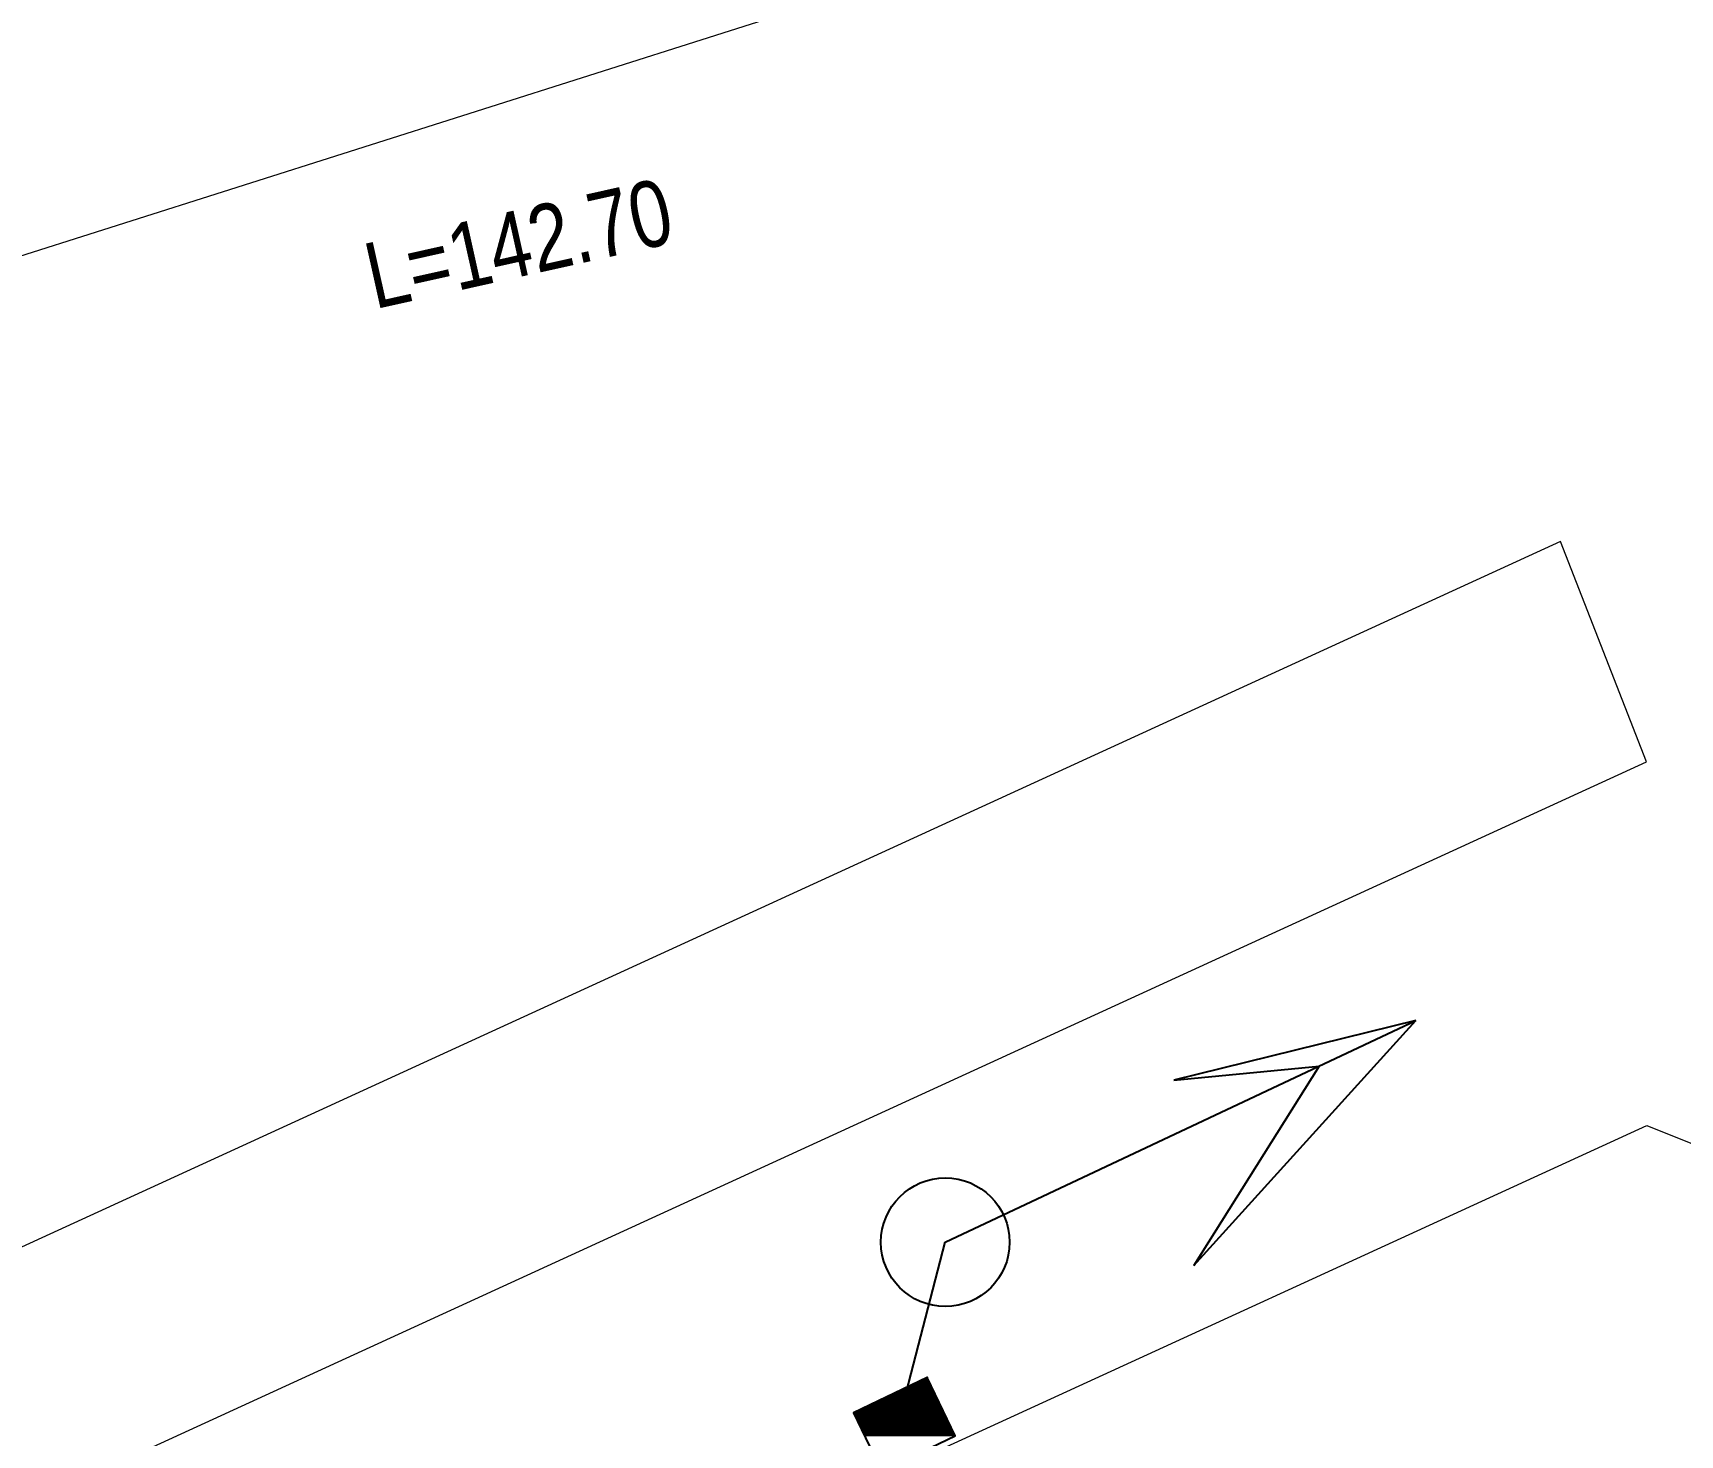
# Model space of a CAD drawing. Header units: centimetres. Extents: x 14449 to 53524, y -19051 to -10746.
# Drawn here: x 26210 to 26386.4, y -17410.3 to -17260.1 of the extents above; entities that cross this region are included whole.
import ezdxf

# ---------------------------------------------------------------- set-up
doc = ezdxf.new("R2010")
doc.units = ezdxf.units.CM
for name, color, linetype, lineweight in [('ADAKENARI', 18, 'Continuous', 0), ('HAT', 1, 'Continuous', 0), ('ÇA_ME_EĞ_', 2, 'Continuous', 0), ('ÇİFT_OBJE', 1, 'Continuous', 0)]:
    doc.layers.add(name, color=color, linetype=linetype, lineweight=lineweight)
doc.styles.get("Standard").update_dxf_attribs({"font": 'arial.ttf'})

msp = doc.modelspace()

# ---------------------------------------------------------------- linework, layer by layer
for p, q in [((26307.72, -17389.62, 140.32), (26358.13, -17365.85, 145.55)), ((26358.13, -17365.85, 145.55), (26332.21, -17372.24, 142.59)), ((26334.34, -17392.11, 143.99), (26358.13, -17365.85, 145.55)), ((26332.21, -17372.24, 142.59), (26347.77, -17370.74, 144.45)), ((26347.77, -17370.74, 144.45), (26334.34, -17392.11, 143.99)), ((26302.74, -17408.79, 140.75), (26307.72, -17389.62, 140.32)), ((26305.53, -17404.25), (26305.84, -17404.25)), ((26305.54, -17404.24), (26305.84, -17404.24)), ((26305.55, -17404.23), (26305.84, -17404.23)), ((26305.57, -17404.23), (26305.83, -17404.23)), ((26305.58, -17404.22), (26305.83, -17404.22)), ((26305.6, -17404.21), (26305.83, -17404.21)), ((26305.61, -17404.2), (26305.82, -17404.2)), ((26305.63, -17404.2), (26305.82, -17404.2)), ((26305.64, -17404.19), (26305.82, -17404.19)), ((26305.66, -17404.18), (26305.81, -17404.18)), ((26305.67, -17404.18), (26305.81, -17404.18)), ((26305.69, -17404.17), (26305.81, -17404.17)), ((26305.7, -17404.16), (26305.8, -17404.16)), ((26305.72, -17404.15), (26305.8, -17404.15)), ((26301.85, -17406.01), (26306.69, -17406.01)), ((26301.86, -17406), (26306.69, -17406)), ((26301.88, -17406), (26306.68, -17406)), ((26301.89, -17405.99), (26306.68, -17405.99)), ((26301.91, -17405.98), (26306.68, -17405.98)), ((26301.92, -17405.97), (26306.67, -17405.97)), ((26301.93, -17405.97), (26306.67, -17405.97)), ((26301.95, -17405.96), (26306.67, -17405.96)), ((26301.96, -17405.95), (26306.66, -17405.95)), ((26301.98, -17405.95), (26306.66, -17405.95)), ((26301.99, -17405.94), (26306.66, -17405.94)), ((26302.01, -17405.93), (26306.65, -17405.93)), ((26302.02, -17405.92), (26306.65, -17405.93)), ((26302.04, -17405.92), (26306.65, -17405.92)), ((26302.05, -17405.91), (26306.64, -17405.91)), ((26302.07, -17405.9), (26306.64, -17405.9)), ((26302.08, -17405.9), (26306.64, -17405.9)), ((26302.1, -17405.89), (26306.63, -17405.89)), ((26302.11, -17405.88), (26306.63, -17405.88)), ((26302.13, -17405.87), (26306.63, -17405.88)), ((26302.14, -17405.87), (26306.62, -17405.87)), ((26302.16, -17405.86), (26306.62, -17405.86)), ((26302.17, -17405.85), (26306.61, -17405.85)), ((26302.19, -17405.85), (26306.61, -17405.85)), ((26302.2, -17405.84), (26306.61, -17405.84)), ((26302.22, -17405.83), (26306.6, -17405.83)), ((26302.23, -17405.83), (26306.6, -17405.83)), ((26302.24, -17405.82), (26306.6, -17405.82)), ((26302.26, -17405.81), (26306.59, -17405.81)), ((26302.27, -17405.8), (26306.59, -17405.8)), ((26302.29, -17405.8), (26306.59, -17405.8)), ((26302.3, -17405.79), (26306.58, -17405.79)), ((26302.32, -17405.78), (26306.58, -17405.78)), ((26302.33, -17405.78), (26306.58, -17405.78)), ((26302.35, -17405.77), (26306.57, -17405.77)), ((26302.36, -17405.76), (26306.57, -17405.76)), ((26302.38, -17405.75), (26306.57, -17405.76)), ((26302.39, -17405.75), (26306.56, -17405.75)), ((26302.41, -17405.74), (26306.56, -17405.74)), ((26302.42, -17405.73), (26306.56, -17405.73)), ((26302.44, -17405.73), (26306.55, -17405.73)), ((26302.45, -17405.72), (26306.55, -17405.72)), ((26302.47, -17405.71), (26306.55, -17405.71)), ((26302.48, -17405.7), (26306.54, -17405.71)), ((26302.5, -17405.7), (26306.54, -17405.7)), ((26302.51, -17405.69), (26306.54, -17405.69)), ((26302.53, -17405.68), (26306.53, -17405.68)), ((26302.54, -17405.68), (26306.53, -17405.68)), ((26302.56, -17405.67), (26306.53, -17405.67)), ((26302.57, -17405.66), (26306.52, -17405.66)), ((26302.58, -17405.66), (26306.52, -17405.66)), ((26302.6, -17405.65), (26306.52, -17405.65)), ((26302.61, -17405.64), (26306.51, -17405.64)), ((26302.63, -17405.63), (26306.51, -17405.63)), ((26302.64, -17405.63), (26306.51, -17405.63)), ((26302.66, -17405.62), (26306.5, -17405.62)), ((26302.67, -17405.61), (26306.5, -17405.61)), ((26302.69, -17405.61), (26306.5, -17405.61)), ((26302.7, -17405.6), (26306.49, -17405.6)), ((26302.72, -17405.59), (26306.49, -17405.59)), ((26302.73, -17405.58), (26306.49, -17405.59)), ((26302.75, -17405.58), (26306.48, -17405.58)), ((26302.76, -17405.57), (26306.48, -17405.57)), ((26302.78, -17405.56), (26306.48, -17405.56)), ((26302.79, -17405.56), (26306.47, -17405.56)), ((26302.81, -17405.55), (26306.47, -17405.55)), ((26302.82, -17405.54), (26306.47, -17405.54)), ((26302.84, -17405.53), (26306.46, -17405.54)), ((26302.85, -17405.53), (26306.46, -17405.53)), ((26302.87, -17405.52), (26306.46, -17405.52)), ((26302.88, -17405.51), (26306.45, -17405.51)), ((26302.9, -17405.51), (26306.45, -17405.51)), ((26302.91, -17405.5), (26306.45, -17405.5)), ((26302.92, -17405.49), (26306.44, -17405.49)), ((26302.94, -17405.49), (26306.44, -17405.49)), ((26302.95, -17405.48), (26306.44, -17405.48)), ((26302.97, -17405.47), (26306.43, -17405.47)), ((26302.98, -17405.46), (26306.43, -17405.46)), ((26303, -17405.46), (26306.42, -17405.46)), ((26303.01, -17405.45), (26306.42, -17405.45)), ((26303.03, -17405.44), (26306.42, -17405.44)), ((26303.04, -17405.44), (26306.41, -17405.44)), ((26303.06, -17405.43), (26306.41, -17405.43)), ((26303.07, -17405.42), (26306.41, -17405.42)), ((26303.09, -17405.41), (26306.4, -17405.42)), ((26303.1, -17405.41), (26306.4, -17405.41)), ((26303.12, -17405.4), (26306.4, -17405.4)), ((26303.13, -17405.39), (26306.39, -17405.39)), ((26303.15, -17405.39), (26306.39, -17405.39)), ((26303.16, -17405.38), (26306.39, -17405.38)), ((26303.18, -17405.37), (26306.38, -17405.37)), ((26303.19, -17405.37), (26306.38, -17405.37)), ((26303.21, -17405.36), (26306.38, -17405.36)), ((26303.22, -17405.35), (26306.37, -17405.35)), ((26303.23, -17405.34), (26306.37, -17405.34)), ((26303.25, -17405.34), (26306.37, -17405.34)), ((26303.26, -17405.33), (26306.36, -17405.33)), ((26303.28, -17405.32), (26306.36, -17405.32)), ((26303.29, -17405.32), (26306.36, -17405.32)), ((26303.31, -17405.31), (26306.35, -17405.31)), ((26303.32, -17405.3), (26306.35, -17405.3)), ((26303.34, -17405.29), (26306.35, -17405.29)), ((26303.35, -17405.29), (26306.34, -17405.29)), ((26303.37, -17405.28), (26306.34, -17405.28)), ((26303.38, -17405.27), (26306.34, -17405.27)), ((26303.4, -17405.27), (26306.33, -17405.27)), ((26303.41, -17405.26), (26306.33, -17405.26)), ((26303.43, -17405.25), (26306.33, -17405.25)), ((26303.44, -17405.24), (26306.32, -17405.25)), ((26303.46, -17405.24), (26306.32, -17405.24)), ((26303.47, -17405.23), (26306.32, -17405.23)), ((26303.49, -17405.22), (26306.31, -17405.22)), ((26303.5, -17405.22), (26306.31, -17405.22)), ((26303.52, -17405.21), (26306.31, -17405.21)), ((26303.53, -17405.2), (26306.3, -17405.2)), ((26303.55, -17405.2), (26306.3, -17405.2)), ((26303.56, -17405.19), (26306.3, -17405.19)), ((26303.57, -17405.18), (26306.29, -17405.18)), ((26303.59, -17405.17), (26306.29, -17405.17)), ((26303.6, -17405.17), (26306.29, -17405.17)), ((26303.62, -17405.16), (26306.28, -17405.16)), ((26303.63, -17405.15), (26306.28, -17405.15)), ((26303.65, -17405.15), (26306.28, -17405.15)), ((26303.66, -17405.14), (26306.27, -17405.14)), ((26303.68, -17405.13), (26306.27, -17405.13)), ((26303.69, -17405.12), (26306.27, -17405.12)), ((26303.71, -17405.12), (26306.26, -17405.12)), ((26303.72, -17405.11), (26306.26, -17405.11)), ((26303.74, -17405.1), (26306.26, -17405.1)), ((26303.75, -17405.1), (26306.25, -17405.1)), ((26303.77, -17405.09), (26306.25, -17405.09)), ((26303.78, -17405.08), (26306.25, -17405.08)), ((26303.8, -17405.07), (26306.24, -17405.08)), ((26303.81, -17405.07), (26306.24, -17405.07)), ((26303.83, -17405.06), (26306.23, -17405.06)), ((26303.84, -17405.05), (26306.23, -17405.05)), ((26303.86, -17405.05), (26306.23, -17405.05)), ((26303.87, -17405.04), (26306.22, -17405.04)), ((26303.89, -17405.03), (26306.22, -17405.03)), ((26303.9, -17405.03), (26306.22, -17405.03)), ((26303.91, -17405.02), (26306.21, -17405.02)), ((26303.93, -17405.01), (26306.21, -17405.01)), ((26303.94, -17405), (26306.21, -17405)), ((26303.96, -17405), (26306.2, -17405)), ((26303.97, -17404.99), (26306.2, -17404.99)), ((26303.99, -17404.98), (26306.2, -17404.98)), ((26304, -17404.98), (26306.19, -17404.98)), ((26304.02, -17404.97), (26306.19, -17404.97)), ((26304.03, -17404.96), (26306.19, -17404.96)), ((26304.05, -17404.95), (26306.18, -17404.95)), ((26304.06, -17404.95), (26306.18, -17404.95)), ((26304.08, -17404.94), (26306.18, -17404.94)), ((26304.09, -17404.93), (26306.17, -17404.93)), ((26304.11, -17404.93), (26306.17, -17404.93)), ((26304.12, -17404.92), (26306.17, -17404.92)), ((26304.14, -17404.91), (26306.16, -17404.91)), ((26304.15, -17404.9), (26306.16, -17404.91)), ((26304.17, -17404.9), (26306.16, -17404.9)), ((26304.18, -17404.89), (26306.15, -17404.89)), ((26304.2, -17404.88), (26306.15, -17404.88)), ((26304.21, -17404.88), (26306.15, -17404.88)), ((26304.23, -17404.87), (26306.14, -17404.87)), ((26304.24, -17404.86), (26306.14, -17404.86)), ((26304.25, -17404.86), (26306.14, -17404.86)), ((26304.27, -17404.85), (26306.13, -17404.85)), ((26304.28, -17404.84), (26306.13, -17404.84)), ((26304.3, -17404.83), (26306.13, -17404.83)), ((26304.31, -17404.83), (26306.12, -17404.83)), ((26304.33, -17404.82), (26306.12, -17404.82)), ((26304.34, -17404.81), (26306.12, -17404.81)), ((26304.36, -17404.81), (26306.11, -17404.81)), ((26304.37, -17404.8), (26306.11, -17404.8)), ((26304.39, -17404.79), (26306.11, -17404.79)), ((26304.4, -17404.78), (26306.1, -17404.78)), ((26304.42, -17404.78), (26306.1, -17404.78)), ((26304.43, -17404.77), (26306.1, -17404.77)), ((26304.45, -17404.76), (26306.09, -17404.76)), ((26304.46, -17404.76), (26306.09, -17404.76)), ((26304.48, -17404.75), (26306.09, -17404.75)), ((26304.49, -17404.74), (26306.08, -17404.74)), ((26304.51, -17404.73), (26306.08, -17404.74)), ((26304.52, -17404.73), (26306.08, -17404.73)), ((26304.54, -17404.72), (26306.07, -17404.72)), ((26304.55, -17404.71), (26306.07, -17404.71)), ((26304.56, -17404.71), (26306.07, -17404.71)), ((26304.58, -17404.7), (26306.06, -17404.7)), ((26304.59, -17404.69), (26306.06, -17404.69)), ((26304.61, -17404.69), (26306.06, -17404.69)), ((26304.62, -17404.68), (26306.05, -17404.68)), ((26304.64, -17404.67), (26306.05, -17404.67)), ((26304.65, -17404.66), (26306.04, -17404.66)), ((26304.67, -17404.66), (26306.04, -17404.66)), ((26304.68, -17404.65), (26306.04, -17404.65)), ((26304.7, -17404.64), (26306.03, -17404.64)), ((26304.71, -17404.64), (26306.03, -17404.64)), ((26304.73, -17404.63), (26306.03, -17404.63)), ((26304.74, -17404.62), (26306.02, -17404.62)), ((26304.76, -17404.61), (26306.02, -17404.61)), ((26304.77, -17404.61), (26306.02, -17404.61)), ((26304.79, -17404.6), (26306.01, -17404.6)), ((26304.8, -17404.59), (26306.01, -17404.59)), ((26304.82, -17404.59), (26306.01, -17404.59)), ((26304.83, -17404.58), (26306, -17404.58)), ((26304.85, -17404.57), (26306, -17404.57)), ((26304.86, -17404.57), (26306, -17404.57)), ((26304.88, -17404.56), (26305.99, -17404.56)), ((26304.89, -17404.55), (26305.99, -17404.55)), ((26304.9, -17404.54), (26305.99, -17404.54)), ((26304.92, -17404.54), (26305.98, -17404.54)), ((26304.93, -17404.53), (26305.98, -17404.53)), ((26304.95, -17404.52), (26305.98, -17404.52)), ((26304.96, -17404.52), (26305.97, -17404.52)), ((26304.98, -17404.51), (26305.97, -17404.51)), ((26304.99, -17404.5), (26305.97, -17404.5)), ((26305.01, -17404.49), (26305.96, -17404.49)), ((26305.02, -17404.49), (26305.96, -17404.49)), ((26305.04, -17404.48), (26305.96, -17404.48)), ((26305.05, -17404.47), (26305.95, -17404.47)), ((26305.07, -17404.47), (26305.95, -17404.47)), ((26305.08, -17404.46), (26305.95, -17404.46)), ((26305.1, -17404.45), (26305.94, -17404.45)), ((26305.11, -17404.44), (26305.94, -17404.44)), ((26305.13, -17404.44), (26305.94, -17404.44)), ((26305.14, -17404.43), (26305.93, -17404.43)), ((26305.16, -17404.42), (26305.93, -17404.42)), ((26305.17, -17404.42), (26305.93, -17404.42)), ((26305.19, -17404.41), (26305.92, -17404.41)), ((26305.2, -17404.4), (26305.92, -17404.4)), ((26305.22, -17404.4), (26305.92, -17404.4)), ((26305.23, -17404.39), (26305.91, -17404.39)), ((26305.24, -17404.38), (26305.91, -17404.38)), ((26305.26, -17404.37), (26305.91, -17404.37)), ((26305.27, -17404.37), (26305.9, -17404.37)), ((26305.29, -17404.36), (26305.9, -17404.36)), ((26305.3, -17404.35), (26305.9, -17404.35)), ((26305.32, -17404.35), (26305.89, -17404.35)), ((26305.33, -17404.34), (26305.89, -17404.34)), ((26305.35, -17404.33), (26305.89, -17404.33)), ((26305.36, -17404.32), (26305.88, -17404.32)), ((26305.38, -17404.32), (26305.88, -17404.32)), ((26305.39, -17404.31), (26305.88, -17404.31)), ((26305.41, -17404.3), (26305.87, -17404.3)), ((26305.42, -17404.3), (26305.87, -17404.3)), ((26305.44, -17404.29), (26305.87, -17404.29)), ((26305.45, -17404.28), (26305.86, -17404.28)), ((26305.47, -17404.27), (26305.86, -17404.27)), ((26305.48, -17404.27), (26305.85, -17404.27)), ((26305.5, -17404.26), (26305.85, -17404.26)), ((26305.51, -17404.25), (26305.85, -17404.25)), ((26298.15, -17407.78), (26307.54, -17407.78)), ((26298.17, -17407.77), (26307.53, -17407.77)), ((26298.18, -17407.77), (26307.53, -17407.77)), ((26298.2, -17407.76), (26307.53, -17407.76)), ((26298.21, -17407.75), (26307.52, -17407.75)), ((26298.23, -17407.74), (26307.52, -17407.75)), ((26298.24, -17407.74), (26307.52, -17407.74)), ((26298.26, -17407.73), (26307.51, -17407.73)), ((26298.27, -17407.72), (26307.51, -17407.72)), ((26298.28, -17407.72), (26307.51, -17407.72)), ((26298.3, -17407.71), (26307.5, -17407.71)), ((26298.31, -17407.7), (26307.5, -17407.7)), ((26298.33, -17407.69), (26307.5, -17407.7)), ((26298.34, -17407.69), (26307.49, -17407.69)), ((26298.36, -17407.68), (26307.49, -17407.68)), ((26298.37, -17407.67), (26307.49, -17407.67)), ((26298.39, -17407.67), (26307.48, -17407.67)), ((26298.4, -17407.66), (26307.48, -17407.66)), ((26298.42, -17407.65), (26307.48, -17407.65)), ((26298.43, -17407.64), (26307.47, -17407.65)), ((26298.45, -17407.64), (26307.47, -17407.64)), ((26298.46, -17407.63), (26307.47, -17407.63)), ((26298.48, -17407.62), (26307.46, -17407.63)), ((26298.49, -17407.62), (26307.46, -17407.62)), ((26298.51, -17407.61), (26307.46, -17407.61)), ((26298.52, -17407.6), (26307.45, -17407.6)), ((26298.54, -17407.6), (26307.45, -17407.6)), ((26298.55, -17407.59), (26307.45, -17407.59)), ((26298.57, -17407.58), (26307.44, -17407.58)), ((26298.58, -17407.57), (26307.44, -17407.58)), ((26298.6, -17407.57), (26307.44, -17407.57)), ((26298.61, -17407.56), (26307.43, -17407.56)), ((26298.62, -17407.55), (26307.43, -17407.55)), ((26298.64, -17407.55), (26307.43, -17407.55)), ((26298.65, -17407.54), (26307.42, -17407.54)), ((26298.67, -17407.53), (26307.42, -17407.53)), ((26298.68, -17407.52), (26307.42, -17407.53)), ((26298.7, -17407.52), (26307.41, -17407.52)), ((26298.71, -17407.51), (26307.41, -17407.51)), ((26298.73, -17407.5), (26307.41, -17407.5)), ((26298.74, -17407.5), (26307.4, -17407.5)), ((26298.76, -17407.49), (26307.4, -17407.49)), ((26298.77, -17407.48), (26307.4, -17407.48)), ((26298.79, -17407.47), (26307.39, -17407.48)), ((26298.8, -17407.47), (26307.39, -17407.47)), ((26298.82, -17407.46), (26307.39, -17407.46)), ((26298.83, -17407.45), (26307.38, -17407.46)), ((26298.85, -17407.45), (26307.38, -17407.45)), ((26298.86, -17407.44), (26307.38, -17407.44)), ((26298.88, -17407.43), (26307.37, -17407.43)), ((26298.89, -17407.43), (26307.37, -17407.43)), ((26298.91, -17407.42), (26307.36, -17407.42)), ((26298.92, -17407.41), (26307.36, -17407.41)), ((26298.93, -17407.4), (26307.36, -17407.41)), ((26298.95, -17407.4), (26307.35, -17407.4)), ((26298.96, -17407.39), (26307.35, -17407.39)), ((26298.98, -17407.38), (26307.35, -17407.38)), ((26298.99, -17407.38), (26307.34, -17407.38)), ((26299.01, -17407.37), (26307.34, -17407.37)), ((26299.02, -17407.36), (26307.34, -17407.36)), ((26299.04, -17407.35), (26307.33, -17407.36)), ((26299.05, -17407.35), (26307.33, -17407.35)), ((26299.07, -17407.34), (26307.33, -17407.34)), ((26299.08, -17407.33), (26307.32, -17407.33)), ((26299.1, -17407.33), (26307.32, -17407.33)), ((26299.11, -17407.32), (26307.32, -17407.32)), ((26299.13, -17407.31), (26307.31, -17407.31)), ((26299.14, -17407.3), (26307.31, -17407.31)), ((26299.16, -17407.3), (26307.31, -17407.3)), ((26299.17, -17407.29), (26307.3, -17407.29)), ((26299.19, -17407.28), (26307.3, -17407.29)), ((26299.2, -17407.28), (26307.3, -17407.28)), ((26299.22, -17407.27), (26307.29, -17407.27)), ((26299.23, -17407.26), (26307.29, -17407.26)), ((26299.25, -17407.26), (26307.29, -17407.26)), ((26299.26, -17407.25), (26307.28, -17407.25)), ((26299.27, -17407.24), (26307.28, -17407.24)), ((26299.29, -17407.23), (26307.28, -17407.24)), ((26299.3, -17407.23), (26307.27, -17407.23)), ((26299.32, -17407.22), (26307.27, -17407.22)), ((26299.33, -17407.21), (26307.27, -17407.21)), ((26299.35, -17407.21), (26307.26, -17407.21)), ((26299.36, -17407.2), (26307.26, -17407.2)), ((26299.38, -17407.19), (26307.26, -17407.19)), ((26299.39, -17407.18), (26307.25, -17407.19)), ((26299.41, -17407.18), (26307.25, -17407.18)), ((26299.42, -17407.17), (26307.25, -17407.17)), ((26299.44, -17407.16), (26307.24, -17407.16)), ((26299.45, -17407.16), (26307.24, -17407.16)), ((26299.47, -17407.15), (26307.24, -17407.15)), ((26299.48, -17407.14), (26307.23, -17407.14)), ((26299.5, -17407.13), (26307.23, -17407.14)), ((26299.51, -17407.13), (26307.23, -17407.13)), ((26299.53, -17407.12), (26307.22, -17407.12)), ((26299.54, -17407.11), (26307.22, -17407.12)), ((26299.56, -17407.11), (26307.22, -17407.11)), ((26299.57, -17407.1), (26307.21, -17407.1)), ((26299.59, -17407.09), (26307.21, -17407.09)), ((26299.6, -17407.09), (26307.21, -17407.09)), ((26299.61, -17407.08), (26307.2, -17407.08)), ((26299.63, -17407.07), (26307.2, -17407.07)), ((26299.64, -17407.06), (26307.2, -17407.07)), ((26299.66, -17407.06), (26307.19, -17407.06)), ((26299.67, -17407.05), (26307.19, -17407.05)), ((26299.69, -17407.04), (26307.19, -17407.04)), ((26299.7, -17407.04), (26307.18, -17407.04)), ((26299.72, -17407.03), (26307.18, -17407.03)), ((26299.73, -17407.02), (26307.17, -17407.02)), ((26299.75, -17407.01), (26307.17, -17407.02)), ((26299.76, -17407.01), (26307.17, -17407.01)), ((26299.78, -17407), (26307.16, -17407)), ((26299.79, -17406.99), (26307.16, -17406.99)), ((26299.81, -17406.99), (26307.16, -17406.99)), ((26299.82, -17406.98), (26307.15, -17406.98)), ((26299.84, -17406.97), (26307.15, -17406.97)), ((26299.85, -17406.97), (26307.15, -17406.97)), ((26299.87, -17406.96), (26307.14, -17406.96)), ((26299.88, -17406.95), (26307.14, -17406.95)), ((26299.9, -17406.94), (26307.14, -17406.95)), ((26299.91, -17406.94), (26307.13, -17406.94)), ((26299.93, -17406.93), (26307.13, -17406.93)), ((26299.94, -17406.92), (26307.13, -17406.92)), ((26299.95, -17406.92), (26307.12, -17406.92)), ((26299.97, -17406.91), (26307.12, -17406.91)), ((26299.98, -17406.9), (26307.12, -17406.9)), ((26300, -17406.89), (26307.11, -17406.9)), ((26300.01, -17406.89), (26307.11, -17406.89)), ((26300.03, -17406.88), (26307.11, -17406.88)), ((26300.04, -17406.87), (26307.1, -17406.87)), ((26300.06, -17406.87), (26307.1, -17406.87)), ((26300.07, -17406.86), (26307.1, -17406.86)), ((26300.09, -17406.85), (26307.09, -17406.85)), ((26300.1, -17406.84), (26307.09, -17406.85)), ((26300.12, -17406.84), (26307.09, -17406.84)), ((26300.13, -17406.83), (26307.08, -17406.83)), ((26300.15, -17406.82), (26307.08, -17406.82)), ((26300.16, -17406.82), (26307.08, -17406.82)), ((26300.18, -17406.81), (26307.07, -17406.81)), ((26300.19, -17406.8), (26307.07, -17406.8)), ((26300.21, -17406.8), (26307.07, -17406.8)), ((26300.22, -17406.79), (26307.06, -17406.79)), ((26300.24, -17406.78), (26307.06, -17406.78)), ((26300.25, -17406.77), (26307.06, -17406.78)), ((26300.26, -17406.77), (26307.05, -17406.77)), ((26300.28, -17406.76), (26307.05, -17406.76)), ((26300.29, -17406.75), (26307.05, -17406.75)), ((26300.31, -17406.75), (26307.04, -17406.75)), ((26300.32, -17406.74), (26307.04, -17406.74)), ((26300.34, -17406.73), (26307.04, -17406.73)), ((26300.35, -17406.72), (26307.03, -17406.73)), ((26300.37, -17406.72), (26307.03, -17406.72)), ((26300.38, -17406.71), (26307.03, -17406.71)), ((26300.4, -17406.7), (26307.02, -17406.7)), ((26300.41, -17406.7), (26307.02, -17406.7)), ((26300.43, -17406.69), (26307.02, -17406.69)), ((26300.44, -17406.68), (26307.01, -17406.68)), ((26300.46, -17406.67), (26307.01, -17406.68)), ((26300.47, -17406.67), (26307.01, -17406.67)), ((26300.49, -17406.66), (26307, -17406.66)), ((26300.5, -17406.65), (26307, -17406.65)), ((26300.52, -17406.65), (26307, -17406.65)), ((26300.53, -17406.64), (26306.99, -17406.64)), ((26300.55, -17406.63), (26306.99, -17406.63)), ((26300.56, -17406.63), (26306.98, -17406.63)), ((26300.58, -17406.62), (26306.98, -17406.62)), ((26300.59, -17406.61), (26306.98, -17406.61)), ((26300.6, -17406.6), (26306.97, -17406.61)), ((26300.62, -17406.6), (26306.97, -17406.6)), ((26300.63, -17406.59), (26306.97, -17406.59)), ((26300.65, -17406.58), (26306.96, -17406.58)), ((26300.66, -17406.58), (26306.96, -17406.58)), ((26300.68, -17406.57), (26306.96, -17406.57)), ((26300.69, -17406.56), (26306.95, -17406.56)), ((26300.71, -17406.55), (26306.95, -17406.56)), ((26300.72, -17406.55), (26306.95, -17406.55)), ((26300.74, -17406.54), (26306.94, -17406.54)), ((26300.75, -17406.53), (26306.94, -17406.53)), ((26300.77, -17406.53), (26306.94, -17406.53)), ((26300.78, -17406.52), (26306.93, -17406.52)), ((26300.8, -17406.51), (26306.93, -17406.51)), ((26300.81, -17406.5), (26306.93, -17406.51)), ((26300.83, -17406.5), (26306.92, -17406.5)), ((26300.84, -17406.49), (26306.92, -17406.49)), ((26300.86, -17406.48), (26306.92, -17406.48)), ((26300.87, -17406.48), (26306.91, -17406.48)), ((26300.89, -17406.47), (26306.91, -17406.47)), ((26300.9, -17406.46), (26306.91, -17406.46)), ((26300.92, -17406.46), (26306.9, -17406.46)), ((26300.93, -17406.45), (26306.9, -17406.45)), ((26300.94, -17406.44), (26306.9, -17406.44)), ((26300.96, -17406.43), (26306.89, -17406.44)), ((26300.97, -17406.43), (26306.89, -17406.43)), ((26300.99, -17406.42), (26306.89, -17406.42)), ((26301, -17406.41), (26306.88, -17406.41)), ((26301.02, -17406.41), (26306.88, -17406.41)), ((26301.03, -17406.4), (26306.88, -17406.4)), ((26301.05, -17406.39), (26306.87, -17406.39)), ((26301.06, -17406.38), (26306.87, -17406.39)), ((26301.08, -17406.38), (26306.87, -17406.38)), ((26301.09, -17406.37), (26306.86, -17406.37)), ((26301.11, -17406.36), (26306.86, -17406.36)), ((26301.12, -17406.36), (26306.86, -17406.36)), ((26301.14, -17406.35), (26306.85, -17406.35)), ((26301.15, -17406.34), (26306.85, -17406.34)), ((26301.17, -17406.33), (26306.85, -17406.34)), ((26301.18, -17406.33), (26306.84, -17406.33)), ((26301.2, -17406.32), (26306.84, -17406.32)), ((26301.21, -17406.31), (26306.84, -17406.31)), ((26301.23, -17406.31), (26306.83, -17406.31)), ((26301.24, -17406.3), (26306.83, -17406.3)), ((26301.25, -17406.29), (26306.83, -17406.29)), ((26301.27, -17406.29), (26306.82, -17406.29)), ((26301.28, -17406.28), (26306.82, -17406.28)), ((26301.3, -17406.27), (26306.82, -17406.27)), ((26301.31, -17406.26), (26306.81, -17406.27)), ((26301.33, -17406.26), (26306.81, -17406.26)), ((26301.34, -17406.25), (26306.81, -17406.25)), ((26301.36, -17406.24), (26306.8, -17406.24)), ((26301.37, -17406.24), (26306.8, -17406.24)), ((26301.39, -17406.23), (26306.79, -17406.23)), ((26301.4, -17406.22), (26306.79, -17406.22)), ((26301.42, -17406.21), (26306.79, -17406.22)), ((26301.43, -17406.21), (26306.78, -17406.21)), ((26301.45, -17406.2), (26306.78, -17406.2)), ((26301.46, -17406.19), (26306.78, -17406.19)), ((26301.48, -17406.19), (26306.77, -17406.19)), ((26301.49, -17406.18), (26306.77, -17406.18)), ((26301.51, -17406.17), (26306.77, -17406.17)), ((26301.52, -17406.17), (26306.76, -17406.17)), ((26301.54, -17406.16), (26306.76, -17406.16)), ((26301.55, -17406.15), (26306.76, -17406.15)), ((26301.57, -17406.14), (26306.75, -17406.14)), ((26301.58, -17406.14), (26306.75, -17406.14)), ((26301.59, -17406.13), (26306.75, -17406.13)), ((26301.61, -17406.12), (26306.74, -17406.12)), ((26301.62, -17406.12), (26306.74, -17406.12)), ((26301.64, -17406.11), (26306.74, -17406.11)), ((26301.65, -17406.1), (26306.73, -17406.1)), ((26301.67, -17406.09), (26306.73, -17406.1)), ((26301.68, -17406.09), (26306.73, -17406.09)), ((26301.7, -17406.08), (26306.72, -17406.08)), ((26301.71, -17406.07), (26306.72, -17406.07)), ((26301.73, -17406.07), (26306.72, -17406.07)), ((26301.74, -17406.06), (26306.71, -17406.06)), ((26301.76, -17406.05), (26306.71, -17406.05)), ((26301.77, -17406.04), (26306.71, -17406.05)), ((26301.79, -17406.04), (26306.7, -17406.04)), ((26301.8, -17406.03), (26306.7, -17406.03)), ((26301.82, -17406.02), (26306.7, -17406.02)), ((26301.83, -17406.02), (26306.69, -17406.02)), ((26297.9, -17407.9), (26307.6, -17407.9)), ((26297.9, -17407.91), (26307.6, -17407.92)), ((26297.9, -17407.91), (26307.6, -17407.91)), ((26297.9, -17407.92), (26307.61, -17407.92)), ((26297.91, -17407.93), (26307.61, -17407.94)), ((26297.91, -17407.93), (26307.61, -17407.93)), ((26297.91, -17407.94), (26307.62, -17407.94)), ((26297.92, -17407.89), (26307.59, -17407.89)), ((26297.92, -17407.95), (26307.62, -17407.95)), ((26297.92, -17407.96), (26307.63, -17407.97)), ((26297.92, -17407.96), (26307.62, -17407.96)), ((26297.93, -17407.89), (26307.59, -17407.89)), ((26297.93, -17407.97), (26307.63, -17407.97)), ((26297.93, -17407.98), (26307.64, -17407.99)), ((26297.93, -17407.98), (26307.63, -17407.98)), ((26297.94, -17407.88), (26307.59, -17407.88)), ((26297.94, -17407.99), (26307.64, -17407.99)), ((26297.94, -17408), (26307.64, -17408)), ((26297.94, -17408.01), (26307.65, -17408.01)), ((26297.95, -17408.01), (26307.65, -17408.01)), ((26297.95, -17408.02), (26307.65, -17408.02)), ((26297.96, -17407.87), (26307.58, -17407.87)), ((26297.96, -17408.03), (26307.66, -17408.04)), ((26297.96, -17408.03), (26307.66, -17408.03)), ((26297.96, -17408.04), (26307.66, -17408.04)), ((26297.97, -17407.86), (26307.58, -17407.87)), ((26297.97, -17408.05), (26307.67, -17408.05)), ((26297.97, -17408.06), (26307.67, -17408.06)), ((26297.97, -17408.06), (26307.67, -17408.06)), ((26297.98, -17408.07), (26307.68, -17408.07)), ((26297.98, -17408.08), (26307.68, -17408.09)), ((26297.98, -17408.08), (26307.68, -17408.08)), ((26297.99, -17407.86), (26307.58, -17407.86)), ((26297.99, -17408.09), (26307.69, -17408.09)), ((26297.99, -17408.1), (26307.69, -17408.11)), ((26297.99, -17408.1), (26307.69, -17408.1)), ((26298, -17407.85), (26307.57, -17407.85)), ((26298, -17408.11), (26307.7, -17408.11)), ((26298, -17408.12), (26307.7, -17408.12)), ((26298, -17408.13), (26307.7, -17408.13)), ((26298.01, -17408.13), (26307.71, -17408.14)), ((26298.01, -17408.14), (26307.71, -17408.14)), ((26298.01, -17408.15), (26307.71, -17408.15)), ((26298.02, -17407.84), (26307.57, -17407.84)), ((26298.02, -17408.15), (26307.72, -17408.16)), ((26298.02, -17408.16), (26307.72, -17408.16)), ((26298.02, -17408.17), (26307.72, -17408.17)), ((26298.03, -17407.84), (26307.57, -17407.84)), ((26298.03, -17408.18), (26307.73, -17408.18)), ((26298.03, -17408.18), (26307.73, -17408.18)), ((26298.03, -17408.19), (26307.73, -17408.19)), ((26298.04, -17408.2), (26307.74, -17408.21)), ((26298.04, -17408.2), (26307.74, -17408.2)), ((26298.04, -17408.21), (26307.75, -17408.21)), ((26298.05, -17407.83), (26307.56, -17407.83)), ((26298.05, -17408.22), (26307.75, -17408.22)), ((26298.05, -17408.23), (26307.76, -17408.23)), ((26298.05, -17408.23), (26307.75, -17408.23)), ((26298.06, -17407.82), (26307.56, -17407.82)), ((26298.06, -17408.24), (26307.76, -17408.24)), ((26298.06, -17408.25), (26307.77, -17408.26)), ((26298.06, -17408.25), (26307.76, -17408.25)), ((26298.07, -17408.26), (26307.77, -17408.26)), ((26298.07, -17408.27), (26307.78, -17408.28)), ((26298.07, -17408.27), (26307.77, -17408.27)), ((26298.08, -17407.81), (26307.55, -17407.82)), ((26298.08, -17408.28), (26307.78, -17408.28)), ((26298.08, -17408.29), (26307.78, -17408.29)), ((26298.08, -17408.3), (26307.79, -17408.3)), ((26298.09, -17407.81), (26307.55, -17407.81)), ((26298.09, -17408.3), (26307.79, -17408.31)), ((26298.09, -17408.31), (26307.79, -17408.31)), ((26298.09, -17408.32), (26307.8, -17408.32)), ((26298.1, -17408.32), (26307.8, -17408.33)), ((26298.1, -17408.33), (26307.8, -17408.33)), ((26298.1, -17408.34), (26307.81, -17408.34)), ((26298.11, -17407.8), (26307.55, -17407.8)), ((26298.11, -17408.35), (26307.81, -17408.35)), ((26298.11, -17408.35), (26307.81, -17408.35)), ((26298.11, -17408.36), (26307.82, -17408.36)), ((26298.12, -17407.79), (26307.54, -17407.8)), ((26298.12, -17408.37), (26307.82, -17408.38)), ((26298.12, -17408.37), (26307.82, -17408.37)), ((26298.12, -17408.38), (26307.83, -17408.38)), ((26298.13, -17408.39), (26307.83, -17408.39)), ((26298.13, -17408.4), (26307.84, -17408.4)), ((26298.13, -17408.4), (26307.83, -17408.4)), ((26298.14, -17407.79), (26307.54, -17407.79)), ((26298.14, -17408.41), (26307.84, -17408.41)), ((26298.14, -17408.42), (26307.84, -17408.42)), ((26298.15, -17408.42), (26307.85, -17408.43)), ((26298.15, -17408.43), (26307.85, -17408.43)), ((26298.15, -17408.44), (26307.85, -17408.44)), ((26298.16, -17408.44), (26307.86, -17408.45)), ((26298.16, -17408.45), (26307.86, -17408.45)), ((26298.16, -17408.46), (26307.86, -17408.46)), ((26298.17, -17408.47), (26307.87, -17408.48)), ((26298.17, -17408.47), (26307.87, -17408.47)), ((26298.17, -17408.48), (26307.87, -17408.48)), ((26298.18, -17408.49), (26307.88, -17408.5)), ((26298.18, -17408.49), (26307.88, -17408.49)), ((26298.18, -17408.5), (26307.88, -17408.5)), ((26298.19, -17408.51), (26307.89, -17408.51)), ((26298.19, -17408.52), (26307.89, -17408.52)), ((26298.19, -17408.52), (26307.89, -17408.52)), ((26298.2, -17408.53), (26307.9, -17408.53)), ((26298.2, -17408.54), (26307.9, -17408.55)), ((26298.2, -17408.54), (26307.9, -17408.54)), ((26298.21, -17408.55), (26307.91, -17408.55)), ((26298.21, -17408.56), (26307.91, -17408.56)), ((26298.21, -17408.57), (26307.91, -17408.57)), ((26298.22, -17408.57), (26307.92, -17408.57)), ((26298.22, -17408.58), (26307.92, -17408.58)), ((26298.22, -17408.59), (26307.92, -17408.59)), ((26298.23, -17408.59), (26307.93, -17408.6)), ((26298.23, -17408.6), (26307.93, -17408.6)), ((26298.23, -17408.61), (26307.94, -17408.61)), ((26298.24, -17408.61), (26307.94, -17408.62)), ((26298.24, -17408.62), (26307.94, -17408.62)), ((26298.24, -17408.63), (26307.95, -17408.63)), ((26298.25, -17408.64), (26307.95, -17408.65)), ((26298.25, -17408.64), (26307.95, -17408.64)), ((26298.25, -17408.65), (26307.96, -17408.65)), ((26298.26, -17408.66), (26307.96, -17408.67)), ((26298.26, -17408.66), (26307.96, -17408.66)), ((26298.26, -17408.67), (26307.97, -17408.67)), ((26298.27, -17408.68), (26307.97, -17408.68)), ((26298.27, -17408.69), (26307.98, -17408.69)), ((26298.27, -17408.69), (26307.97, -17408.69)), ((26298.28, -17408.7), (26307.98, -17408.7)), ((26298.28, -17408.71), (26307.99, -17408.72)), ((26298.28, -17408.71), (26307.98, -17408.71)), ((26298.29, -17408.72), (26307.99, -17408.72)), ((26298.29, -17408.73), (26307.99, -17408.73)), ((26298.29, -17408.74), (26308, -17408.74)), ((26298.3, -17408.74), (26308, -17408.74)), ((26298.3, -17408.75), (26308, -17408.75)), ((26298.3, -17408.76), (26308.01, -17408.76)), ((26298.31, -17408.76), (26308.01, -17408.77)), ((26298.31, -17408.77), (26308.01, -17408.77)), ((26298.31, -17408.78), (26308.02, -17408.78)), ((26298.32, -17408.78), (26308.02, -17408.79)), ((26298.32, -17408.79), (26308.02, -17408.79)), ((26298.33, -17408.8), (26308.03, -17408.8)), ((26298.33, -17408.81), (26308.03, -17408.82)), ((26298.33, -17408.81), (26308.03, -17408.81)), ((26298.34, -17408.82), (26308.04, -17408.82)), ((26298.34, -17408.83), (26308.04, -17408.84)), ((26298.34, -17408.83), (26308.04, -17408.83)), ((26298.35, -17408.84), (26308.05, -17408.84)), ((26298.35, -17408.85), (26308.05, -17408.85)), ((26298.35, -17408.86), (26308.05, -17408.86)), ((26298.36, -17408.86), (26308.06, -17408.86)), ((26298.36, -17408.87), (26308.06, -17408.87)), ((26298.36, -17408.88), (26308.06, -17408.88)), ((26298.37, -17408.88), (26308.07, -17408.89)), ((26298.37, -17408.89), (26308.07, -17408.89)), ((26298.37, -17408.9), (26308.07, -17408.9)), ((26298.38, -17408.91), (26308.08, -17408.91)), ((26298.38, -17408.91), (26308.08, -17408.91)), ((26298.38, -17408.92), (26308.08, -17408.92)), ((26298.39, -17408.93), (26308.09, -17408.94)), ((26298.39, -17408.93), (26308.09, -17408.93)), ((26298.39, -17408.94), (26308.09, -17408.94)), ((26298.4, -17408.95), (26308.1, -17408.96)), ((26298.4, -17408.95), (26308.1, -17408.95)), ((26298.4, -17408.96), (26308.1, -17408.96)), ((26298.41, -17408.97), (26308.11, -17408.97)), ((26298.41, -17408.98), (26308.11, -17408.99)), ((26298.41, -17408.98), (26308.11, -17408.98)), ((26298.42, -17408.99), (26308.12, -17408.99)), ((26298.42, -17409), (26308.13, -17409.01)), ((26298.42, -17409), (26308.12, -17409)), ((26298.43, -17409.01), (26308.13, -17409.01)), ((26298.43, -17409.02), (26308.13, -17409.02)), ((26298.43, -17409.03), (26308.14, -17409.03)), ((26298.44, -17409.03), (26308.14, -17409.03)), ((26298.44, -17409.04), (26308.14, -17409.04)), ((26298.44, -17409.05), (26308.15, -17409.05)), ((26298.45, -17409.05), (26308.15, -17409.06)), ((26298.45, -17409.06), (26308.15, -17409.06)), ((26298.45, -17409.07), (26308.16, -17409.07)), ((26298.46, -17409.08), (26308.16, -17409.08)), ((26298.46, -17409.08), (26308.16, -17409.08)), ((26298.46, -17409.09), (26308.17, -17409.09)), ((26298.47, -17409.1), (26308.17, -17409.11)), ((26298.47, -17409.1), (26308.17, -17409.1)), ((26298.47, -17409.11), (26308.18, -17409.11)), ((26298.48, -17409.12), (26308.18, -17409.13)), ((26298.48, -17409.12), (26308.18, -17409.12)), ((26298.48, -17409.13), (26308.19, -17409.13)), ((26298.49, -17409.14), (26308.19, -17409.14)), ((26298.49, -17409.15), (26308.2, -17409.16)), ((26298.49, -17409.15), (26308.19, -17409.15)), ((26298.5, -17409.16), (26308.2, -17409.16)), ((26298.5, -17409.17), (26308.21, -17409.18)), ((26298.5, -17409.17), (26308.2, -17409.17)), ((26298.51, -17409.18), (26308.21, -17409.18)), ((26298.51, -17409.19), (26308.21, -17409.19)), ((26298.52, -17409.2), (26308.22, -17409.2)), ((26298.52, -17409.2), (26308.22, -17409.2)), ((26298.52, -17409.21), (26308.22, -17409.21)), ((26298.53, -17409.22), (26308.23, -17409.23)), ((26298.53, -17409.22), (26308.23, -17409.22)), ((26298.53, -17409.23), (26308.23, -17409.23)), ((26298.54, -17409.24), (26308.24, -17409.24)), ((26298.54, -17409.25), (26308.24, -17409.25)), ((26298.54, -17409.25), (26308.24, -17409.25)), ((26298.55, -17409.26), (26308.25, -17409.26)), ((26298.55, -17409.27), (26308.25, -17409.28)), ((26298.55, -17409.27), (26308.25, -17409.27)), ((26298.56, -17409.28), (26308.26, -17409.28)), ((26298.56, -17409.29), (26308.26, -17409.3)), ((26298.56, -17409.29), (26308.26, -17409.29)), ((26298.57, -17409.3), (26308.27, -17409.3)), ((26298.57, -17409.31), (26308.27, -17409.31)), ((26298.57, -17409.32), (26308.27, -17409.32)), ((26298.58, -17409.32), (26308.28, -17409.33)), ((26298.58, -17409.33), (26308.28, -17409.33)), ((26298.58, -17409.34), (26308.28, -17409.34)), ((26298.59, -17409.34), (26308.29, -17409.35)), ((26298.59, -17409.35), (26308.29, -17409.35)), ((26298.59, -17409.36), (26308.29, -17409.36)), ((26298.6, -17409.37), (26308.3, -17409.37)), ((26298.6, -17409.37), (26308.3, -17409.37)), ((26298.6, -17409.38), (26308.3, -17409.38)), ((26298.61, -17409.39), (26308.31, -17409.4)), ((26298.61, -17409.39), (26308.31, -17409.39)), ((26298.61, -17409.4), (26308.32, -17409.4)), ((26298.62, -17409.41), (26308.32, -17409.41)), ((26298.62, -17409.42), (26308.33, -17409.42)), ((26298.62, -17409.42), (26308.32, -17409.42)), ((26298.63, -17409.43), (26308.33, -17409.43)), ((26298.63, -17409.44), (26308.34, -17409.45)), ((26298.63, -17409.44), (26308.33, -17409.44)), ((26298.64, -17409.45), (26308.34, -17409.45)), ((26298.64, -17409.46), (26308.35, -17409.47)), ((26298.64, -17409.46), (26308.34, -17409.46)), ((26298.65, -17409.47), (26308.35, -17409.47)), ((26298.65, -17409.48), (26308.35, -17409.48)), ((26298.65, -17409.49), (26308.36, -17409.49)), ((26298.66, -17409.49), (26308.36, -17409.5)), ((26298.66, -17409.5), (26308.36, -17409.5)), ((26298.66, -17409.51), (26308.37, -17409.51)), ((26298.67, -17409.51), (26308.37, -17409.52)), ((26298.67, -17409.52), (26308.37, -17409.52)), ((26298.67, -17409.53), (26308.38, -17409.53)), ((26298.68, -17409.54), (26308.38, -17409.54)), ((26298.68, -17409.54), (26308.38, -17409.54)), ((26298.68, -17409.55), (26308.39, -17409.55)), ((26298.69, -17409.56), (26308.39, -17409.57)), ((26298.69, -17409.56), (26308.39, -17409.56)), ((26298.69, -17409.57), (26308.4, -17409.57)), ((26298.7, -17409.58), (26308.4, -17409.58)), ((26298.7, -17409.59), (26308.4, -17409.59)), ((26298.71, -17409.59), (26308.41, -17409.59)), ((26298.71, -17409.6), (26308.41, -17409.6)), ((26298.71, -17409.61), (26308.41, -17409.61)), ((26298.72, -17409.61), (26308.42, -17409.62)), ((26298.72, -17409.62), (26308.42, -17409.62)), ((26298.72, -17409.63), (26308.42, -17409.63)), ((26298.73, -17409.63), (26308.43, -17409.64)), ((26298.73, -17409.64), (26308.43, -17409.64)), ((26298.73, -17409.65), (26308.43, -17409.65)), ((26298.74, -17409.66), (26308.44, -17409.67)), ((26298.74, -17409.66), (26308.44, -17409.66)), ((26298.74, -17409.67), (26308.44, -17409.67)), ((26298.75, -17409.68), (26308.45, -17409.69)), ((26298.75, -17409.68), (26308.45, -17409.68)), ((26298.75, -17409.69), (26308.45, -17409.69)), ((26298.76, -17409.7), (26308.46, -17409.7)), ((26298.76, -17409.71), (26308.46, -17409.71)), ((26298.76, -17409.71), (26308.46, -17409.71)), ((26298.77, -17409.72), (26308.47, -17409.72)), ((26298.77, -17409.73), (26308.47, -17409.74)), ((26298.77, -17409.73), (26308.47, -17409.73)), ((26298.78, -17409.74), (26308.48, -17409.74)), ((26298.78, -17409.75), (26308.48, -17409.75)), ((26298.78, -17409.76), (26308.48, -17409.76)), ((26298.79, -17409.76), (26308.49, -17409.76)), ((26298.79, -17409.77), (26308.49, -17409.77)), ((26298.79, -17409.78), (26308.49, -17409.78)), ((26298.8, -17409.78), (26308.5, -17409.79)), ((26298.8, -17409.79), (26308.5, -17409.79)), ((26298.8, -17409.8), (26308.51, -17409.8)), ((26298.81, -17409.8), (26308.51, -17409.81)), ((26298.81, -17409.81), (26308.51, -17409.81)), ((26298.81, -17409.82), (26308.52, -17409.82)), ((26298.82, -17409.83), (26308.52, -17409.84)), ((26298.82, -17409.83), (26308.52, -17409.83)), ((26298.82, -17409.84), (26308.53, -17409.84)), ((26298.83, -17409.85), (26308.53, -17409.86)), ((26298.83, -17409.85), (26308.53, -17409.85)), ((26298.83, -17409.86), (26308.54, -17409.86)), ((26298.84, -17409.87), (26308.54, -17409.87)), ((26298.84, -17409.88), (26308.55, -17409.88)), ((26298.84, -17409.88), (26308.54, -17409.88)), ((26298.85, -17409.89), (26308.55, -17409.89)), ((26298.85, -17409.9), (26308.56, -17409.91)), ((26298.85, -17409.9), (26308.55, -17409.9)), ((26298.86, -17409.91), (26308.56, -17409.91)), ((26298.86, -17409.92), (26308.56, -17409.92)), ((26298.86, -17409.93), (26308.57, -17409.93)), ((26298.87, -17409.93), (26308.57, -17409.93)), ((26298.87, -17409.94), (26308.57, -17409.94)), ((26298.87, -17409.95), (26308.58, -17409.95)), ((26298.88, -17409.95), (26308.58, -17409.96)), ((26298.88, -17409.96), (26308.58, -17409.96)), ((26298.88, -17409.97), (26308.59, -17409.97)), ((26298.89, -17409.97), (26308.59, -17409.98)), ((26298.89, -17409.98), (26308.59, -17409.98)), ((26298.9, -17409.99), (26308.6, -17409.99)), ((26298.9, -17410), (26308.6, -17410.01)), ((26298.9, -17410), (26308.6, -17410)), ((26298.91, -17410.01), (26308.61, -17410.01)), ((26298.91, -17410.02), (26308.61, -17410.03)), ((26298.91, -17410.02), (26308.61, -17410.02)), ((26298.92, -17410.03), (26308.62, -17410.03)), ((26298.92, -17410.04), (26308.62, -17410.04)), ((26298.92, -17410.05), (26308.62, -17410.05)), ((26298.93, -17410.05), (26308.63, -17410.05)), ((26298.93, -17410.06), (26308.63, -17410.06)), ((26298.93, -17410.07), (26308.63, -17410.07)), ((26298.94, -17410.07), (26308.64, -17410.08)), ((26298.94, -17410.08), (26308.64, -17410.08)), ((26298.94, -17410.09), (26308.64, -17410.09)), ((26298.95, -17410.1), (26308.65, -17410.1)), ((26298.95, -17410.1), (26308.65, -17410.1)), ((26298.95, -17410.11), (26308.65, -17410.11)), ((26298.96, -17410.12), (26308.66, -17410.13)), ((26298.96, -17410.12), (26308.66, -17410.12)), ((26298.96, -17410.13), (26308.66, -17410.13)), ((26298.97, -17410.14), (26308.67, -17410.15)), ((26298.97, -17410.14), (26308.67, -17410.14)), ((26298.97, -17410.15), (26308.67, -17410.15)), ((26298.98, -17410.16), (26308.68, -17410.16)), ((26298.98, -17410.17), (26308.69, -17410.18)), ((26298.98, -17410.17), (26308.68, -17410.17)), ((26298.99, -17410.18), (26308.69, -17410.18)), ((26298.99, -17410.19), (26308.7, -17410.2)), ((26298.99, -17410.19), (26308.69, -17410.19)), ((26299, -17410.2), (26308.7, -17410.2)), ((26299, -17410.21), (26308.7, -17410.21)), ((26299, -17410.22), (26308.71, -17410.22)), ((26299.01, -17410.22), (26308.71, -17410.22)), ((26299.01, -17410.23), (26308.71, -17410.23)), ((26299.01, -17410.24), (26308.72, -17410.24)), ((26299.02, -17410.24), (26308.72, -17410.25)), ((26299.02, -17410.25), (26308.72, -17410.25)), ((26299.02, -17410.26), (26308.73, -17410.26)), ((26299.03, -17410.27), (26308.73, -17410.27)), ((26299.03, -17410.27), (26308.73, -17410.27)), ((26299.03, -17410.28), (26308.74, -17410.28))]:
    msp.add_line(p, q)
msp.add_lwpolyline([(26300.89, -17414.16), (26308.78, -17410.38), (26305.79, -17404.12), (26297.9, -17407.9), (26300.89, -17414.16)])
msp.add_circle((26307.72, -17389.62), 6.89)
for p in [(26305.73, -17404.15), (26305.75, -17404.14), (26305.76, -17404.13), (26305.78, -17404.13)]:
    msp.add_point(p)
at = {"layer": 'ADAKENARI'}
for p, q in [((26373.62, -17314.53), (26063, -17456.95)), ((26382.83, -17338.16), (26373.62, -17314.53)), ((26064.44, -17484.14), (26382.83, -17338.16)), ((26077.3, -17517.21), (26382.88, -17377.1)), ((26382.88, -17377.1), (26430.03, -17396.18))]:
    msp.add_line(p, q, dxfattribs=at)
at = {"layer": 'HAT'}
msp.add_line((26947.8, -17048.96), (25986.77, -17354.53), dxfattribs=at)

# ---------------------------------------------------------------- texts
at = {"layer": 'ÇA_ME_EĞ_', "width": 0.8}
msp.add_text('L=142.70', height=7.082, rotation=12.5686, dxfattribs=at).set_placement((26246.57, -17289.67))
at = {"layer": 'ÇİFT_OBJE', "width": 0.8}
msp.add_text('L=142.70', height=7.082, rotation=12.5686, dxfattribs=at).set_placement((26246.57, -17289.67))
msp.add_text('L=142.70', height=7.082, rotation=12.5686, dxfattribs=at).set_placement((26246.57, -17289.67))
msp.add_text('L=142.70', height=7.082, rotation=12.5686, dxfattribs=at).set_placement((26246.57, -17289.67))

doc.saveas('drawing.dxf')
